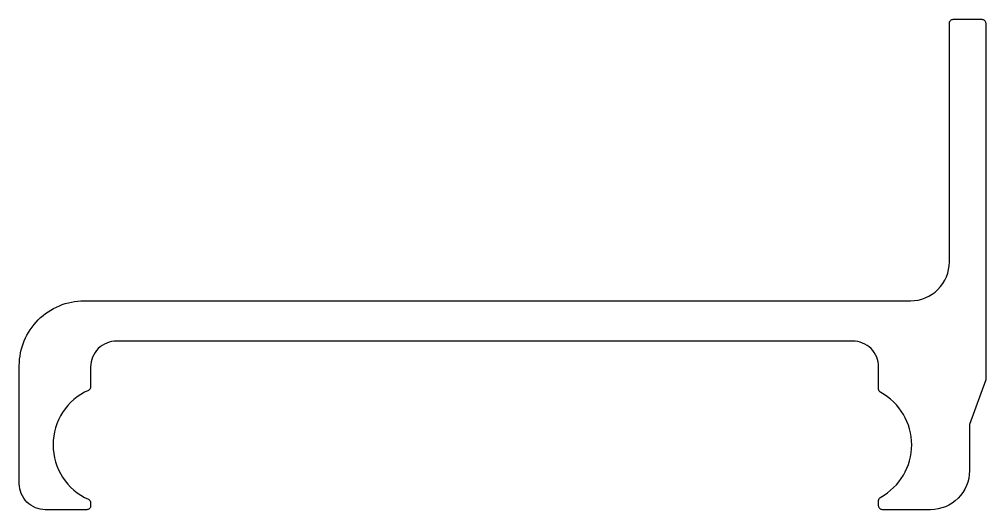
# Model space of a CAD drawing. Extents: x 544.6 to 619.1, y 450.4 to 488.2.
import ezdxf

# ---------------------------------------------------------------- set-up
doc = ezdxf.new("R2010")
doc.units = 0
doc.layers.get('0').update_dxf_attribs({"linetype": 'CONTINUOUS'})

msp = doc.modelspace()

# ---------------------------------------------------------------- linework, layer by layer
msp.add_lwpolyline([(618.784, 488.214, -0.414214), (619.084, 487.914), (619.084, 460.414), (617.834, 456.979), (617.834, 453.414, -0.414214), (614.834, 450.414), (611.134, 450.414, -0.414214), (610.834, 450.714), (610.834, 451.114, -0.274232), (610.99, 451.377, 0.593063), (610.99, 459.45, -0.274232), (610.834, 459.713), (610.834, 461.414, 0.414214), (608.834, 463.414), (552.084, 463.414, 0.414214), (550.084, 461.414), (550.084, 459.887, -0.295789), (549.907, 459.613, 0.648298), (549.907, 451.214, -0.295789), (550.084, 450.94), (550.084, 450.714, -0.414214), (549.784, 450.414), (546.584, 450.414, -0.414214), (544.584, 452.414), (544.584, 461.514, -0.414214), (549.584, 466.514), (613.284, 466.514, 0.414214), (616.284, 469.514), (616.284, 487.914, -0.414214), (616.584, 488.214), (618.784, 488.214)], format="xyb", close=True)

doc.saveas('drawing.dxf')
